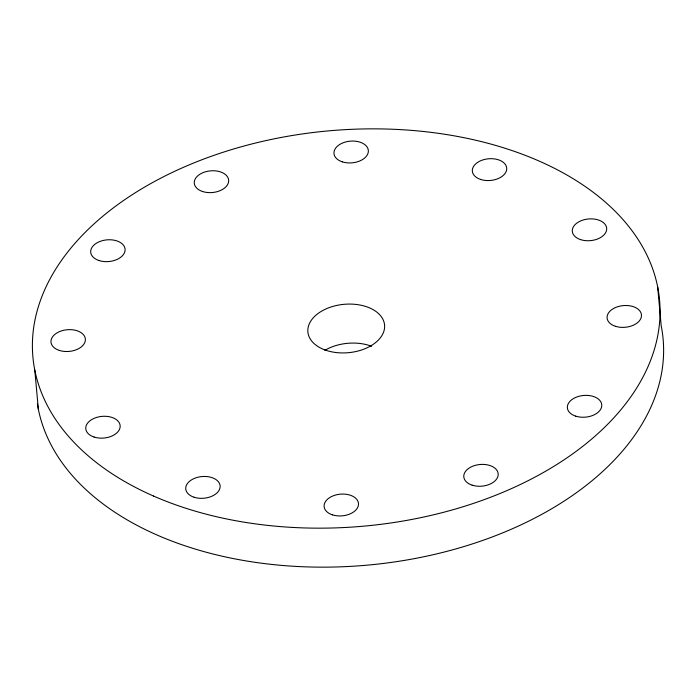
<?xml version="1.0" encoding="UTF-8"?>
<svg xmlns="http://www.w3.org/2000/svg" width="696" height="696" viewBox="0 0 696 696"><rect width="100%" height="100%" fill="white"/><g stroke="black" fill="none" stroke-linecap="round" stroke-linejoin="round"><path stroke-width="1.04" d="M657.65 286.822L661.2 325.815A314.627 198.43 -5.2 0 1 384.479 563.299A314.627 198.43 -5.2 0 1 37.41 403.88M34.8 370.185L38.35 409.178M324.928 350.297A38.498 24.282 -5.2 0 1 371.629 346.286M472.114 485.164A17.261 10.884 -5.2 0 0 498.197 474.576A17.261 10.884 -5.2 0 0 472.645 466.242A17.261 10.884 -5.2 0 0 472.114 485.164M153.538 496.048A314.627 198.43 -5.2 0 0 657.111 338.778A314.627 198.43 -5.2 0 0 228.027 150.693A314.627 198.43 -5.2 0 0 153.538 496.048M324.371 349.714A38.498 24.282 -5.2 0 0 384.505 328.399A38.498 24.282 -5.2 0 0 329.8 307.397A38.498 24.282 -5.2 0 0 324.371 349.714M575.688 416.138A17.261 10.884 -5.2 0 0 601.77 405.559A17.261 10.884 -5.2 0 0 576.218 397.216A17.261 10.884 -5.2 0 0 575.688 416.138M615.403 326.276A17.261 10.884 -5.2 0 0 641.486 315.688A17.261 10.884 -5.2 0 0 615.934 307.354A17.261 10.884 -5.2 0 0 615.403 326.276M580.621 239.641A17.261 10.884 -5.2 0 0 606.703 229.062A17.261 10.884 -5.2 0 0 581.143 220.719A17.261 10.884 -5.2 0 0 580.621 239.641M480.649 179.455A17.261 10.884 -5.2 0 0 506.732 168.876A17.261 10.884 -5.2 0 0 481.18 160.532A17.261 10.884 -5.2 0 0 480.649 179.455M342.284 161.837A17.261 10.884 -5.2 0 0 368.367 151.258A17.261 10.884 -5.2 0 0 342.806 142.915A17.261 10.884 -5.2 0 0 342.284 161.837M202.597 191.522A17.261 10.884 -5.2 0 0 228.68 180.943A17.261 10.884 -5.2 0 0 203.128 172.599A17.261 10.884 -5.2 0 0 202.597 191.522M99.023 260.539A17.261 10.884 -5.2 0 0 125.106 249.96A17.261 10.884 -5.2 0 0 99.545 241.616A17.261 10.884 -5.2 0 0 99.023 260.539M59.308 350.41A17.261 10.884 -5.2 0 0 85.391 339.822A17.261 10.884 -5.2 0 0 59.83 331.487A17.261 10.884 -5.2 0 0 59.308 350.41M94.091 437.045A17.261 10.884 -5.2 0 0 120.173 426.457A17.261 10.884 -5.2 0 0 94.621 418.122A17.261 10.884 -5.2 0 0 94.091 437.045M194.062 497.231A17.261 10.884 -5.2 0 0 220.145 486.643A17.261 10.884 -5.2 0 0 194.593 478.309A17.261 10.884 -5.2 0 0 194.062 497.231M332.427 514.84A17.261 10.884 -5.2 0 0 358.51 504.261A17.261 10.884 -5.2 0 0 332.958 495.917A17.261 10.884 -5.2 0 0 332.427 514.84"/></g></svg>
